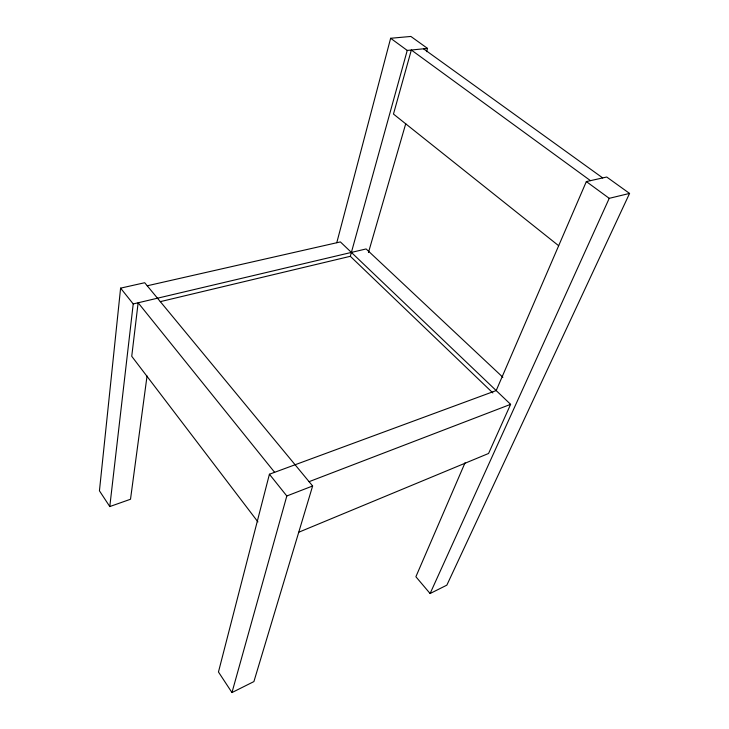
<?xml version="1.0" encoding="UTF-8"?>
<svg xmlns="http://www.w3.org/2000/svg" width="729" height="729" viewBox="0 0 729 729"><rect width="100%" height="100%" fill="white"/><g stroke="black" fill="none" stroke-linecap="round" stroke-linejoin="round"><path stroke-width="1.09" d="M465.056 462.751L415.885 576.739L430.101 593.524L446.85 585.15L629.564 193.422L606.728 177.029L586.344 181.576L496.194 390.571L269.42 474.233L218.463 671.992L231.968 692.55L253.902 681.588L312.632 485.979L144.697 282.724L120.595 288.146L99.436 490.808L109.787 506.564L130.509 499.247L147.048 375.964M109.787 506.564L133.225 303.938L120.595 288.146M336.78 242.693L390.635 38.273L410.883 36.45L427.531 48.406L426.583 51.677M160.234 301.66L350.321 256.298L407.238 50.429L427.531 48.406M231.968 692.55L286.816 495.984L312.632 485.979M368.455 252.535L405.734 123.72M147.222 285.786L340.388 241.919L510.619 404.34L488.567 453.474L298.726 532.243M430.101 593.524L609.234 198.334L629.564 193.422M309.078 481.678L510.619 404.34M133.225 303.938L366.104 248.944L502.873 377.276M423.522 48.807L602.701 177.922M590.481 180.655L411.347 50.019L393.469 114.061L558.651 245.719M390.635 38.273L407.238 50.429M586.344 181.576L609.234 198.334M350.321 256.298L492.859 392.94M274.623 472.31L138.136 302.772L131.739 356.29L257.929 521.891M269.42 474.233L286.816 495.984"/></g></svg>
